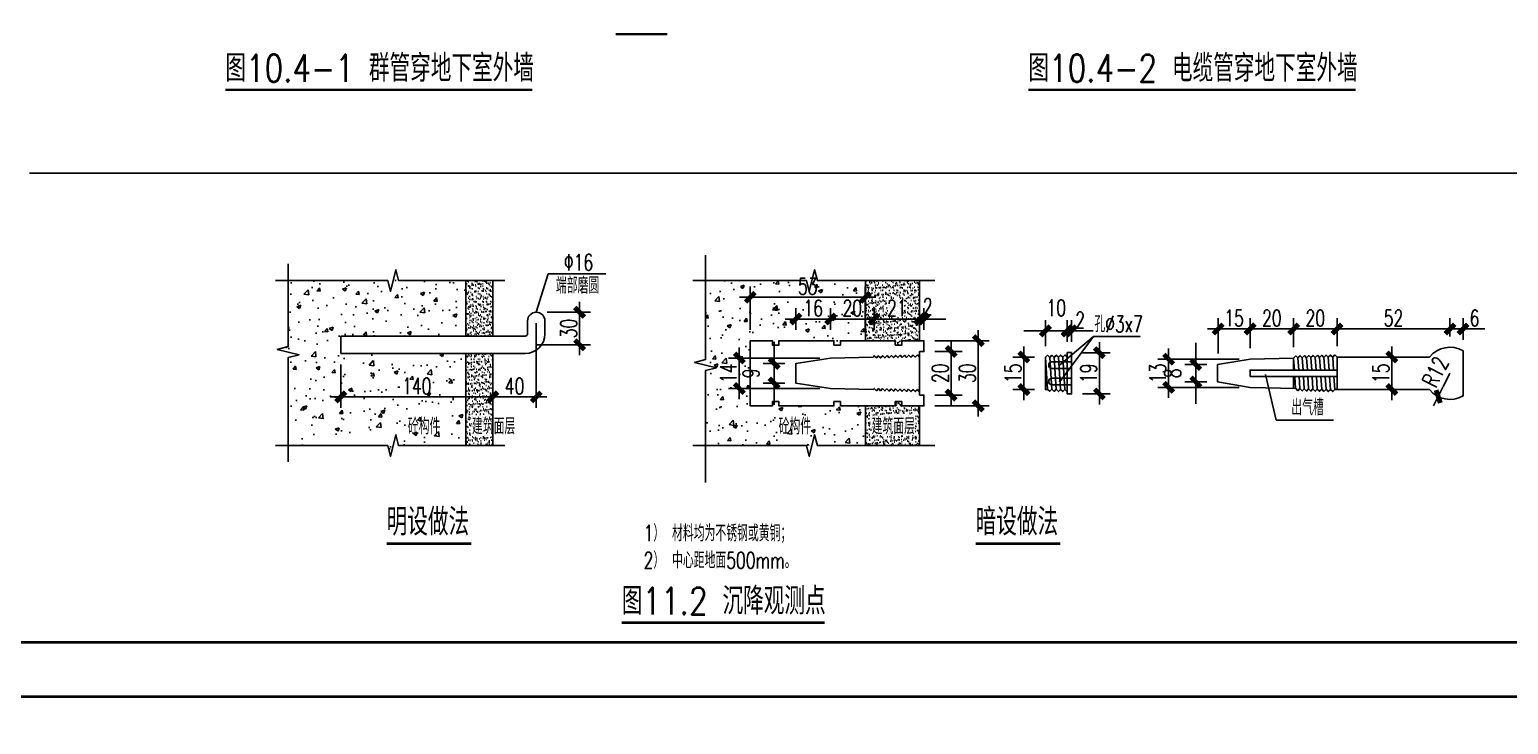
# Model space of a CAD drawing. Extents: x 497777 to 784122, y -229332 to 980813.
# Drawn here: x 539752 to 566981, y 620884 to 633681 of the extents above; entities that cross this region are included whole.
import ezdxf
from ezdxf.enums import TextEntityAlignment as Align

# ---------------------------------------------------------------- set-up
doc = ezdxf.new("R2010")
doc.units = 0
doc.header["$LTSCALE"] = 1000
doc.header["$MEASUREMENT"] = 0
for name, color, linetype in [('0-cxFrame', 155, 'Continuous'), ('S-DIM', 81, 'Continuous'), ('S-HATCH1-W', 252, 'Continuous'), ('S-SGJ', 21, 'Continuous'), ('S-SHAPE', 51, 'Continuous'), ('S-SHAPE1', 165, 'Continuous'), ('S-TEXT', 211, 'Continuous'), ('S-TK', 165, 'Continuous')]:
    doc.layers.add(name, color=color, linetype=linetype)
doc.styles.add('cx_tuqian1', font='')
doc.styles.add('SS1', font='tj-romans1.shx', dxfattribs={"width": 0.7, "bigfont": 'tj-hztxt1.shx'})
doc.styles.add('黑体', font='simhei.ttf', dxfattribs={"height": 12})
doc.styles.get('cx_tuqian1').set_extended_font_data('SimSun')
doc.dimstyles.new('S-2.5-100A', dxfattribs={"dimscale": 100, "dimtxt": 3, "dimasz": 2, "dimexe": 2, "dimexo": 2, "dimgap": 0.5, "dimtad": 1, "dimdec": 0, "dimlfac": 0.025, "dimzin": 0, "dimdsep": 46, "dimtxsty": 'SS1', "dimblk1": 'TT', "dimblk2": 'TT', "dimsah": 1, "dimcen": 1, "dimclrd": 256, "dimclre": 256, "dimclrt": 256, "dimadec": 0, "dimazin": 0, "dimtfac": 1, "dimtdec": 0, "dimtmove": 2, "dimatfit": 0, "dimldrblk": 'TT', "dimfxl": 2, "dimtolj": 1, "dimtzin": 0, "dimarcsym": 0})
doc.dimstyles.new('S-25-100A', dxfattribs={"dimscale": 100, "dimtxt": 3, "dimasz": 2, "dimexe": 2, "dimexo": 2, "dimgap": 0.8, "dimtad": 1, "dimdec": 0, "dimlfac": 0.25, "dimzin": 0, "dimdsep": 46, "dimtxsty": 'SS1', "dimblk1": 'TT', "dimblk2": 'TT', "dimsah": 1, "dimcen": 1, "dimclrd": 256, "dimclre": 256, "dimclrt": 256, "dimadec": 0, "dimazin": 0, "dimtfac": 1, "dimtdec": 0, "dimtix": 1, "dimtmove": 2, "dimatfit": 0, "dimldrblk": 'TT', "dimfxl": 2, "dimtolj": 1, "dimtzin": 0, "dimarcsym": 0})
doc.dimstyles.new('S-5-100A', dxfattribs={"dimscale": 100, "dimtxt": 3, "dimasz": 2, "dimexe": 2, "dimexo": 2, "dimgap": 0.5, "dimtad": 1, "dimdec": 0, "dimlfac": 0.05, "dimzin": 0, "dimdsep": 46, "dimtxsty": 'SS1', "dimblk1": 'TT', "dimblk2": 'TT', "dimsah": 1, "dimcen": 1, "dimclrd": 256, "dimclre": 256, "dimclrt": 256, "dimadec": 0, "dimazin": 0, "dimtfac": 1, "dimtdec": 0, "dimtmove": 2, "dimatfit": 0, "dimldrblk": 'TT', "dimfxl": 2, "dimtolj": 1, "dimtzin": 0, "dimarcsym": 0})
pattern_1 = [(37.5, (-269607.385, 431502.93), (-3.149668, 96.3411885), [0, -76, 0, -85, 0, -81.25]), (7.5, (-269607.39, 431502.93), (88.488835, 141.107303), [0, -41, 0, -68.5, 0, -26.25]), (327.5, (-269668.885, 431502.93), (155.707093, 0.282953), [0, -25, 0, -90, 0, -117.5]), (317.5, (-269668.89, 431502.93), (150.30633, 43.883778), [0, -12.5, 0, -59, 0, -67.5])]

# ---------------------------------------------------------------- blocks, each defined once
blk = doc.blocks.new('TT')
blk.add_line((-0.97, 0), (0.97, 0))
at = {"const_width": 0.45}
blk.add_lwpolyline([(-0.44, -0.44), (0.44, 0.44)], dxfattribs=at)
blk = doc.blocks.new('*D125')
at = {"layer": 'Defpoints', "color": 0, "transparency": 16777216}
for p in [(545481, 627716), (548281, 627716), (548281, 626916)]:
    blk.add_point(p, dxfattribs=at)
at = {"layer": 'S-DIM', "lineweight": -2, "transparency": 16777216}
for p, q in [((545481, 627516), (545481, 626716)), ((548281, 627516), (548281, 626716)), ((545681, 626916), (548081, 626916))]:
    blk.add_line(p, q, dxfattribs=at)
at = {"layer": 'S-DIM', "lineweight": -2, "transparency": 16777216, "xscale": 200, "yscale": 200, "zscale": 200, "rotation": 180}
blk.add_blockref('TT', (545481, 626916), dxfattribs=at)
at = {"layer": 'S-DIM', "lineweight": -2, "transparency": 16777216, "xscale": 200, "yscale": 200, "zscale": 200}
blk.add_blockref('TT', (548281, 626916), dxfattribs=at)
at = {"layer": 'S-DIM', "transparency": 16777216, "insert": (546881, 627116), "char_height": 300, "attachment_point": 5, "style": 'SS1'}
blk.add_mtext('\\A1;140', dxfattribs=at)
blk = doc.blocks.new('*D126')
at = {"layer": 'Defpoints', "color": 0, "transparency": 16777216}
for p in [(549080, 628476), (549880, 628476), (548880, 627876)]:
    blk.add_point(p, dxfattribs=at)
at = {"layer": 'S-DIM', "lineweight": -2, "transparency": 16777216}
for p, q in [((549280, 628476), (550080, 628476)), ((549880, 628076), (549880, 628276)), ((549080, 627876), (550080, 627876))]:
    blk.add_line(p, q, dxfattribs=at)
at = {"layer": 'S-DIM', "lineweight": -2, "transparency": 16777216, "xscale": 200, "yscale": 200, "zscale": 200}
for p, rotation in [((549880, 628476), 90), ((549880, 627876), 270)]:
    blk.add_blockref('TT', p, dxfattribs=dict(at, rotation=rotation))
at = {"layer": 'S-DIM', "transparency": 16777216, "insert": (549680, 628176), "char_height": 300, "attachment_point": 5, "rotation": 90, "style": 'SS1'}
blk.add_mtext('\\A1;30', dxfattribs=at)
blk = doc.blocks.new('*D127')
at = {"layer": 'Defpoints', "color": 0, "transparency": 16777216}
for p in [(555140, 628751), (553020, 627951), (555140, 627951)]:
    blk.add_point(p, dxfattribs=at)
at = {"layer": 'S-DIM', "lineweight": -2, "transparency": 16777216}
for p, q in [((553020, 628151), (553020, 628951)), ((553220, 628751), (554940, 628751)), ((555140, 628151), (555140, 628951))]:
    blk.add_line(p, q, dxfattribs=at)
at = {"layer": 'S-DIM', "lineweight": -2, "transparency": 16777216, "xscale": 200, "yscale": 200, "zscale": 200, "rotation": 180}
blk.add_blockref('TT', (553020, 628751), dxfattribs=at)
at = {"layer": 'S-DIM', "lineweight": -2, "transparency": 16777216, "xscale": 200, "yscale": 200, "zscale": 200}
blk.add_blockref('TT', (555140, 628751), dxfattribs=at)
at = {"layer": 'S-DIM', "transparency": 16777216, "insert": (554080, 628951), "char_height": 300, "attachment_point": 5, "style": 'SS1'}
blk.add_mtext('\\A1;53', dxfattribs=at)
blk = doc.blocks.new('*D128')
at = {"layer": 'Defpoints', "color": 0, "transparency": 16777216}
for p in [(554500, 627631), (552820, 627071), (554500, 627071)]:
    blk.add_point(p, dxfattribs=at)
at = {"layer": 'S-DIM', "lineweight": -2, "transparency": 16777216}
for p, q in [((554300, 627631), (552620, 627631)), ((552820, 627431), (552820, 627271)), ((554300, 627071), (552620, 627071))]:
    blk.add_line(p, q, dxfattribs=at)
at = {"layer": 'S-DIM', "lineweight": -2, "transparency": 16777216, "xscale": 200, "yscale": 200, "zscale": 200}
for p, rotation in [((552820, 627631), 90), ((552820, 627071), 270)]:
    blk.add_blockref('TT', p, dxfattribs=dict(at, rotation=rotation))
at = {"layer": 'S-DIM', "transparency": 16777216, "insert": (552620, 627351), "char_height": 300, "attachment_point": 5, "rotation": 90, "style": 'SS1'}
blk.add_mtext('\\A1;14', dxfattribs=at)
blk = doc.blocks.new('*D129')
at = {"layer": 'Defpoints', "color": 0, "transparency": 16777216}
for p in [(555300, 628351), (554500, 627951), (555300, 627951)]:
    blk.add_point(p, dxfattribs=at)
at = {"layer": 'S-DIM', "lineweight": -2, "transparency": 16777216}
for p, q in [((554500, 628151), (554500, 628551)), ((555300, 628151), (555300, 628551)), ((554700, 628351), (555100, 628351))]:
    blk.add_line(p, q, dxfattribs=at)
at = {"layer": 'S-DIM', "lineweight": -2, "transparency": 16777216, "xscale": 200, "yscale": 200, "zscale": 200, "rotation": 180}
blk.add_blockref('TT', (554500, 628351), dxfattribs=at)
at = {"layer": 'S-DIM', "lineweight": -2, "transparency": 16777216, "xscale": 200, "yscale": 200, "zscale": 200}
blk.add_blockref('TT', (555300, 628351), dxfattribs=at)
at = {"layer": 'S-DIM', "transparency": 16777216, "insert": (554900, 628551), "char_height": 300, "attachment_point": 5, "style": 'SS1'}
blk.add_mtext('\\A1;20', dxfattribs=at)
blk = doc.blocks.new('*D130')
at = {"layer": 'Defpoints', "color": 0, "transparency": 16777216}
for p in [(562225, 627611), (560725, 627091), (562225, 627091)]:
    blk.add_point(p, dxfattribs=at)
at = {"layer": 'S-DIM', "lineweight": -2, "transparency": 16777216}
for p, q in [((562025, 627611), (560525, 627611)), ((560725, 627411), (560725, 627291)), ((562025, 627091), (560525, 627091))]:
    blk.add_line(p, q, dxfattribs=at)
at = {"layer": 'S-DIM', "lineweight": -2, "transparency": 16777216, "xscale": 200, "yscale": 200, "zscale": 200}
for p, rotation in [((560725, 627611), 90), ((560725, 627091), 270)]:
    blk.add_blockref('TT', p, dxfattribs=dict(at, rotation=rotation))
at = {"layer": 'S-DIM', "transparency": 16777216, "insert": (560525, 627351), "char_height": 300, "attachment_point": 5, "rotation": 90, "style": 'SS1'}
blk.add_mtext('\\A1;13', dxfattribs=at)
blk = doc.blocks.new('*D131')
at = {"layer": 'Defpoints', "color": 0, "transparency": 16777216}
for p in [(563025, 628167), (562225, 627611), (563025, 627631)]:
    blk.add_point(p, dxfattribs=at)
at = {"layer": 'S-DIM', "lineweight": -2, "transparency": 16777216}
for p, q in [((562225, 627811), (562225, 628367)), ((563025, 627831), (563025, 628367)), ((562425, 628167), (562825, 628167))]:
    blk.add_line(p, q, dxfattribs=at)
at = {"layer": 'S-DIM', "lineweight": -2, "transparency": 16777216, "xscale": 200, "yscale": 200, "zscale": 200, "rotation": 180}
blk.add_blockref('TT', (562225, 628167), dxfattribs=at)
at = {"layer": 'S-DIM', "lineweight": -2, "transparency": 16777216, "xscale": 200, "yscale": 200, "zscale": 200}
blk.add_blockref('TT', (563025, 628167), dxfattribs=at)
at = {"layer": 'S-DIM', "transparency": 16777216, "insert": (562625, 628367), "char_height": 300, "attachment_point": 5, "style": 'SS1'}
blk.add_mtext('\\A1;20', dxfattribs=at)
blk = doc.blocks.new('*D132')
at = {"layer": 'Defpoints', "color": 0, "transparency": 16777216}
for p in [(562225, 628167), (561636, 627513), (562225, 627611)]:
    blk.add_point(p, dxfattribs=at)
at = {"layer": 'S-DIM', "lineweight": -2, "transparency": 16777216}
for p, q in [((561636, 627713), (561636, 628367)), ((562225, 627811), (562225, 628367)), ((561836, 628167), (562025, 628167))]:
    blk.add_line(p, q, dxfattribs=at)
at = {"layer": 'S-DIM', "lineweight": -2, "transparency": 16777216, "xscale": 200, "yscale": 200, "zscale": 200, "rotation": 180}
blk.add_blockref('TT', (561636, 628167), dxfattribs=at)
at = {"layer": 'S-DIM', "lineweight": -2, "transparency": 16777216, "xscale": 200, "yscale": 200, "zscale": 200}
blk.add_blockref('TT', (562225, 628167), dxfattribs=at)
at = {"layer": 'S-DIM', "transparency": 16777216, "insert": (561930, 628367), "char_height": 300, "attachment_point": 5, "style": 'SS1'}
blk.add_mtext('\\A1;15', dxfattribs=at)
blk = doc.blocks.new('*D133')
at = {"layer": 'Defpoints', "color": 0, "transparency": 16777216}
for p in [(553860, 627531), (553460, 627171), (553860, 627171)]:
    blk.add_point(p, dxfattribs=at)
at = {"layer": 'S-DIM', "lineweight": -2, "transparency": 16777216}
for p, q in [((553460, 627731), (553460, 627931)), ((553660, 627531), (553260, 627531)), ((553460, 627531), (553460, 627171)), ((553660, 627171), (553260, 627171)), ((553460, 626971), (553460, 626771))]:
    blk.add_line(p, q, dxfattribs=at)
at = {"layer": 'S-DIM', "lineweight": -2, "transparency": 16777216, "xscale": 200, "yscale": 200, "zscale": 200}
for p, rotation in [((553460, 627531), 270), ((553460, 627171), 90)]:
    blk.add_blockref('TT', p, dxfattribs=dict(at, rotation=rotation))
at = {"layer": 'S-DIM', "transparency": 16777216, "insert": (553035, 627351), "char_height": 300, "attachment_point": 5, "rotation": 90, "style": 'SS1'}
blk.add_mtext('\\A1;9', dxfattribs=at)
blk = doc.blocks.new('*D134')
at = {"layer": 'Defpoints', "color": 0, "transparency": 16777216}
for p in [(561625, 627511), (561225, 627191), (561625, 627191)]:
    blk.add_point(p, dxfattribs=at)
at = {"layer": 'S-DIM', "lineweight": -2, "transparency": 16777216}
for p, q in [((561225, 627711), (561225, 627911)), ((561425, 627511), (561025, 627511)), ((561225, 627511), (561225, 627191)), ((561425, 627191), (561025, 627191)), ((561225, 626991), (561225, 626791))]:
    blk.add_line(p, q, dxfattribs=at)
at = {"layer": 'S-DIM', "lineweight": -2, "transparency": 16777216, "xscale": 200, "yscale": 200, "zscale": 200}
for p, rotation in [((561225, 627511), 270), ((561225, 627191), 90)]:
    blk.add_blockref('TT', p, dxfattribs=dict(at, rotation=rotation))
at = {"layer": 'S-DIM', "transparency": 16777216, "insert": (560800, 627351), "char_height": 300, "attachment_point": 5, "rotation": 90, "style": 'SS1'}
blk.add_mtext('\\A1;8', dxfattribs=at)
blk = doc.blocks.new('*D135')
at = {"layer": 'Defpoints', "color": 0, "transparency": 16777216}
for p in [(556220, 628351), (556140, 627951), (556220, 627951)]:
    blk.add_point(p, dxfattribs=at)
at = {"layer": 'S-DIM', "lineweight": -2, "transparency": 16777216}
for p, q in [((556140, 628151), (556140, 628551)), ((556220, 628151), (556220, 628551)), ((555940, 628351), (555740, 628351)), ((556140, 628351), (556220, 628351)), ((556420, 628351), (556620, 628351))]:
    blk.add_line(p, q, dxfattribs=at)
at = {"layer": 'S-DIM', "lineweight": -2, "transparency": 16777216, "xscale": 200, "yscale": 200, "zscale": 200}
blk.add_blockref('TT', (556140, 628351), dxfattribs=at)
at = {"layer": 'S-DIM', "lineweight": -2, "transparency": 16777216, "xscale": 200, "yscale": 200, "zscale": 200, "rotation": 180}
blk.add_blockref('TT', (556220, 628351), dxfattribs=at)
at = {"layer": 'S-DIM', "transparency": 16777216, "insert": (556289, 628579), "char_height": 300, "attachment_point": 5, "style": 'SS1'}
blk.add_mtext('\\A1;2', dxfattribs=at)
blk = doc.blocks.new('*D136')
at = {"layer": 'Defpoints', "color": 0, "transparency": 16777216}
for p in [(556140, 628351), (555300, 627951), (556140, 627951)]:
    blk.add_point(p, dxfattribs=at)
at = {"layer": 'S-DIM', "lineweight": -2, "transparency": 16777216}
for p, q in [((555300, 628151), (555300, 628551)), ((556140, 628151), (556140, 628551)), ((555500, 628351), (555940, 628351))]:
    blk.add_line(p, q, dxfattribs=at)
at = {"layer": 'S-DIM', "lineweight": -2, "transparency": 16777216, "xscale": 200, "yscale": 200, "zscale": 200, "rotation": 180}
blk.add_blockref('TT', (555300, 628351), dxfattribs=at)
at = {"layer": 'S-DIM', "lineweight": -2, "transparency": 16777216, "xscale": 200, "yscale": 200, "zscale": 200}
blk.add_blockref('TT', (556140, 628351), dxfattribs=at)
at = {"layer": 'S-DIM', "transparency": 16777216, "insert": (555720, 628551), "char_height": 300, "attachment_point": 5, "style": 'SS1'}
blk.add_mtext('\\A1;21', dxfattribs=at)
blk = doc.blocks.new('*D137')
at = {"layer": 'Defpoints', "color": 0, "transparency": 16777216}
for p in [(556220, 627951), (556220, 626751), (557220, 626751)]:
    blk.add_point(p, dxfattribs=at)
at = {"layer": 'S-DIM', "lineweight": -2, "transparency": 16777216}
for p, q in [((556420, 627951), (557420, 627951)), ((557220, 627751), (557220, 626951)), ((556420, 626751), (557420, 626751))]:
    blk.add_line(p, q, dxfattribs=at)
at = {"layer": 'S-DIM', "lineweight": -2, "transparency": 16777216, "xscale": 200, "yscale": 200, "zscale": 200}
for p, rotation in [((557220, 627951), 90), ((557220, 626751), 270)]:
    blk.add_blockref('TT', p, dxfattribs=dict(at, rotation=rotation))
at = {"layer": 'S-DIM', "transparency": 16777216, "insert": (557020, 627351), "char_height": 300, "attachment_point": 5, "rotation": 90, "style": 'SS1'}
blk.add_mtext('\\A1;30', dxfattribs=at)
blk = doc.blocks.new('*D138')
at = {"layer": 'Defpoints', "color": 0, "transparency": 16777216}
for p in [(556220, 627751), (556220, 626951), (556720, 626951)]:
    blk.add_point(p, dxfattribs=at)
at = {"layer": 'S-DIM', "lineweight": -2, "transparency": 16777216}
for p, q in [((556420, 627751), (556920, 627751)), ((556720, 627551), (556720, 627151)), ((556420, 626951), (556920, 626951))]:
    blk.add_line(p, q, dxfattribs=at)
at = {"layer": 'S-DIM', "lineweight": -2, "transparency": 16777216, "xscale": 200, "yscale": 200, "zscale": 200}
for p, rotation in [((556720, 627751), 90), ((556720, 626951), 270)]:
    blk.add_blockref('TT', p, dxfattribs=dict(at, rotation=rotation))
at = {"layer": 'S-DIM', "transparency": 16777216, "insert": (556520, 627351), "char_height": 300, "attachment_point": 5, "rotation": 90, "style": 'SS1'}
blk.add_mtext('\\A1;20', dxfattribs=at)
blk = doc.blocks.new('*D139')
at = {"layer": 'Defpoints', "color": 0, "transparency": 16777216}
for p in [(558936, 627731), (558936, 626971), (559450, 626971)]:
    blk.add_point(p, dxfattribs=at)
at = {"layer": 'S-DIM', "lineweight": -2, "transparency": 16777216}
for p, q in [((559136, 627731), (559650, 627731)), ((559450, 627531), (559450, 627171)), ((559136, 626971), (559650, 626971))]:
    blk.add_line(p, q, dxfattribs=at)
at = {"layer": 'S-DIM', "lineweight": -2, "transparency": 16777216, "xscale": 200, "yscale": 200, "zscale": 200}
for p, rotation in [((559450, 627731), 90), ((559450, 626971), 270)]:
    blk.add_blockref('TT', p, dxfattribs=dict(at, rotation=rotation))
at = {"layer": 'S-DIM', "transparency": 16777216, "insert": (559250, 627351), "char_height": 300, "attachment_point": 5, "rotation": 90, "style": 'SS1'}
blk.add_mtext('\\A1;19', dxfattribs=at)
blk = doc.blocks.new('*D140')
at = {"layer": 'Defpoints', "color": 0, "transparency": 16777216}
for p in [(558456, 627651), (558059, 627051), (558456, 627051)]:
    blk.add_point(p, dxfattribs=at)
at = {"layer": 'S-DIM', "lineweight": -2, "transparency": 16777216}
for p, q in [((558256, 627651), (557859, 627651)), ((558059, 627451), (558059, 627251)), ((558256, 627051), (557859, 627051))]:
    blk.add_line(p, q, dxfattribs=at)
at = {"layer": 'S-DIM', "lineweight": -2, "transparency": 16777216, "xscale": 200, "yscale": 200, "zscale": 200}
for p, rotation in [((558059, 627651), 90), ((558059, 627051), 270)]:
    blk.add_blockref('TT', p, dxfattribs=dict(at, rotation=rotation))
at = {"layer": 'S-DIM', "transparency": 16777216, "insert": (557859, 627351), "char_height": 300, "attachment_point": 5, "rotation": 90, "style": 'SS1'}
blk.add_mtext('\\A1;15', dxfattribs=at)
blk = doc.blocks.new('*D141')
at = {"layer": 'Defpoints', "color": 0, "transparency": 16777216}
for p in [(558936, 628131), (558856, 627731), (558936, 627731)]:
    blk.add_point(p, dxfattribs=at)
at = {"layer": 'S-DIM', "lineweight": -2, "transparency": 16777216}
for p, q in [((558856, 627931), (558856, 628331)), ((558936, 627931), (558936, 628331)), ((558656, 628131), (558456, 628131)), ((558856, 628131), (558936, 628131)), ((559136, 628131), (559336, 628131))]:
    blk.add_line(p, q, dxfattribs=at)
at = {"layer": 'S-DIM', "lineweight": -2, "transparency": 16777216, "xscale": 200, "yscale": 200, "zscale": 200}
blk.add_blockref('TT', (558856, 628131), dxfattribs=at)
at = {"layer": 'S-DIM', "lineweight": -2, "transparency": 16777216, "xscale": 200, "yscale": 200, "zscale": 200, "rotation": 180}
blk.add_blockref('TT', (558936, 628131), dxfattribs=at)
at = {"layer": 'S-DIM', "transparency": 16777216, "insert": (559096, 628331), "char_height": 300, "attachment_point": 5, "style": 'SS1'}
blk.add_mtext('\\A1;2', dxfattribs=at)
blk = doc.blocks.new('*D142')
at = {"layer": 'Defpoints', "color": 0, "transparency": 16777216}
for p in [(558856, 628131), (558456, 627651), (558856, 627731)]:
    blk.add_point(p, dxfattribs=at)
at = {"layer": 'S-DIM', "lineweight": -2, "transparency": 16777216}
for p, q in [((558456, 627851), (558456, 628331)), ((558856, 627931), (558856, 628331)), ((558256, 628131), (558056, 628131)), ((558456, 628131), (558856, 628131)), ((559056, 628131), (559256, 628131))]:
    blk.add_line(p, q, dxfattribs=at)
at = {"layer": 'S-DIM', "lineweight": -2, "transparency": 16777216, "xscale": 200, "yscale": 200, "zscale": 200}
blk.add_blockref('TT', (558456, 628131), dxfattribs=at)
at = {"layer": 'S-DIM', "lineweight": -2, "transparency": 16777216, "xscale": 200, "yscale": 200, "zscale": 200, "rotation": 180}
blk.add_blockref('TT', (558856, 628131), dxfattribs=at)
at = {"layer": 'S-DIM', "transparency": 16777216, "insert": (558656, 628556), "char_height": 300, "attachment_point": 5, "style": 'SS1'}
blk.add_mtext('\\A1;10', dxfattribs=at)
blk = doc.blocks.new('*D143')
at = {"layer": 'Defpoints', "color": 0, "transparency": 16777216}
for p in [(564327, 627651), (564834, 627651), (564327, 627051)]:
    blk.add_point(p, dxfattribs=at)
at = {"layer": 'S-DIM', "lineweight": -2, "transparency": 16777216}
for p, q in [((564527, 627651), (565034, 627651)), ((564834, 627251), (564834, 627451)), ((564527, 627051), (565034, 627051))]:
    blk.add_line(p, q, dxfattribs=at)
at = {"layer": 'S-DIM', "lineweight": -2, "transparency": 16777216, "xscale": 200, "yscale": 200, "zscale": 200}
for p, rotation in [((564834, 627651), 90), ((564834, 627051), 270)]:
    blk.add_blockref('TT', p, dxfattribs=dict(at, rotation=rotation))
at = {"layer": 'S-DIM', "transparency": 16777216, "insert": (564634, 627351), "char_height": 300, "attachment_point": 5, "rotation": 90, "style": 'SS1'}
blk.add_mtext('\\A1;15', dxfattribs=at)
blk = doc.blocks.new('*D144')
at = {"layer": 'Defpoints', "color": 0, "transparency": 16777216}
for p in [(565905, 628167), (563825, 627651), (565905, 627831)]:
    blk.add_point(p, dxfattribs=at)
at = {"layer": 'S-DIM', "lineweight": -2, "transparency": 16777216}
for p, q in [((563825, 627851), (563825, 628367)), ((565905, 628031), (565905, 628367)), ((564025, 628167), (565705, 628167))]:
    blk.add_line(p, q, dxfattribs=at)
at = {"layer": 'S-DIM', "lineweight": -2, "transparency": 16777216, "xscale": 200, "yscale": 200, "zscale": 200, "rotation": 180}
blk.add_blockref('TT', (563825, 628167), dxfattribs=at)
at = {"layer": 'S-DIM', "lineweight": -2, "transparency": 16777216, "xscale": 200, "yscale": 200, "zscale": 200}
blk.add_blockref('TT', (565905, 628167), dxfattribs=at)
at = {"layer": 'S-DIM', "transparency": 16777216, "insert": (564865, 628367), "char_height": 300, "attachment_point": 5, "style": 'SS1'}
blk.add_mtext('\\A1;52', dxfattribs=at)
blk = doc.blocks.new('*D145')
at = {"layer": 'Defpoints', "color": 0, "transparency": 16777216}
for p in [(563825, 628167), (563825, 627651), (563025, 627631)]:
    blk.add_point(p, dxfattribs=at)
at = {"layer": 'S-DIM', "lineweight": -2, "transparency": 16777216}
for p, q in [((563025, 627831), (563025, 628367)), ((563825, 627851), (563825, 628367)), ((563225, 628167), (563625, 628167))]:
    blk.add_line(p, q, dxfattribs=at)
at = {"layer": 'S-DIM', "lineweight": -2, "transparency": 16777216, "xscale": 200, "yscale": 200, "zscale": 200, "rotation": 180}
blk.add_blockref('TT', (563025, 628167), dxfattribs=at)
at = {"layer": 'S-DIM', "lineweight": -2, "transparency": 16777216, "xscale": 200, "yscale": 200, "zscale": 200}
blk.add_blockref('TT', (563825, 628167), dxfattribs=at)
at = {"layer": 'S-DIM', "transparency": 16777216, "insert": (563425, 628367), "char_height": 300, "attachment_point": 5, "style": 'SS1'}
blk.add_mtext('\\A1;20', dxfattribs=at)
blk = doc.blocks.new('*D146')
at = {"layer": 'Defpoints', "color": 0, "transparency": 16777216}
for p in [(566145, 628167), (565905, 627831), (566145, 627767)]:
    blk.add_point(p, dxfattribs=at)
at = {"layer": 'S-DIM', "lineweight": -2, "transparency": 16777216}
for p, q in [((565905, 628031), (565905, 628367)), ((566145, 627967), (566145, 628367)), ((565705, 628167), (565505, 628167)), ((565905, 628167), (566145, 628167)), ((566345, 628167), (566545, 628167))]:
    blk.add_line(p, q, dxfattribs=at)
at = {"layer": 'S-DIM', "lineweight": -2, "transparency": 16777216, "xscale": 200, "yscale": 200, "zscale": 200}
blk.add_blockref('TT', (565905, 628167), dxfattribs=at)
at = {"layer": 'S-DIM', "lineweight": -2, "transparency": 16777216, "xscale": 200, "yscale": 200, "zscale": 200, "rotation": 180}
blk.add_blockref('TT', (566145, 628167), dxfattribs=at)
at = {"layer": 'S-DIM', "transparency": 16777216, "insert": (566356, 628367), "char_height": 300, "attachment_point": 5, "style": 'SS1'}
blk.add_mtext('\\A1;6', dxfattribs=at)
blk = doc.blocks.new('*D159')
at = {"layer": 'Defpoints', "color": 0, "transparency": 16777216}
for p in [(565905, 627351), (565688, 626923)]:
    blk.add_point(p, dxfattribs=at)
at = {"layer": 'S-DIM', "lineweight": -2, "transparency": 16777216}
blk.add_line((565905, 627351), (565779, 627101), dxfattribs=at)
at = {"layer": 'S-DIM', "lineweight": -2, "transparency": 16777216, "xscale": 200, "yscale": 200, "zscale": 200, "rotation": 243.1628725157055}
blk.add_blockref('TT', (565688, 626923), dxfattribs=at)
at = {"layer": 'S-DIM', "transparency": 16777216, "insert": (565636, 627378), "char_height": 300, "attachment_point": 5, "rotation": 63.1629, "style": 'SS1'}
blk.add_mtext('\\A1;R12', dxfattribs=at)
blk = doc.blocks.new('*D160')
at = {"layer": 'Defpoints', "color": 0, "transparency": 16777216}
for p in [(554500, 628351), (553860, 627951), (554500, 627951)]:
    blk.add_point(p, dxfattribs=at)
at = {"layer": 'S-DIM', "lineweight": -2, "transparency": 16777216}
for p, q in [((553860, 628151), (553860, 628551)), ((554500, 628151), (554500, 628551)), ((554060, 628351), (554300, 628351))]:
    blk.add_line(p, q, dxfattribs=at)
at = {"layer": 'S-DIM', "lineweight": -2, "transparency": 16777216, "xscale": 200, "yscale": 200, "zscale": 200, "rotation": 180}
blk.add_blockref('TT', (553860, 628351), dxfattribs=at)
at = {"layer": 'S-DIM', "lineweight": -2, "transparency": 16777216, "xscale": 200, "yscale": 200, "zscale": 200}
blk.add_blockref('TT', (554500, 628351), dxfattribs=at)
at = {"layer": 'S-DIM', "transparency": 16777216, "insert": (554180, 628551), "char_height": 300, "attachment_point": 5, "style": 'SS1'}
blk.add_mtext('\\A1;16', dxfattribs=at)
blk = doc.blocks.new('*D161')
at = {"layer": 'Defpoints', "color": 0, "transparency": 16777216}
for p in [(549081, 628476), (548281, 627716), (548281, 626916)]:
    blk.add_point(p, dxfattribs=at)
at = {"layer": 'S-DIM', "lineweight": -2, "transparency": 16777216}
for p, q in [((549081, 628276), (549081, 626716)), ((548281, 627516), (548281, 626716)), ((548881, 626916), (548481, 626916))]:
    blk.add_line(p, q, dxfattribs=at)
at = {"layer": 'S-DIM', "lineweight": -2, "transparency": 16777216, "xscale": 200, "yscale": 200, "zscale": 200, "rotation": 180}
blk.add_blockref('TT', (548281, 626916), dxfattribs=at)
at = {"layer": 'S-DIM', "lineweight": -2, "transparency": 16777216, "xscale": 200, "yscale": 200, "zscale": 200}
blk.add_blockref('TT', (549081, 626916), dxfattribs=at)
at = {"layer": 'S-DIM', "transparency": 16777216, "insert": (548681, 627116), "char_height": 300, "attachment_point": 5, "style": 'SS1'}
blk.add_mtext('\\A1;40', dxfattribs=at)
blk = doc.blocks.new('*D190')
at = {"layer": 'Defpoints', "color": 0, "transparency": 16777216}
for p in [(510906, 638017), (511946, 636673), (509786, 636257), (512586, 636337), (516786, 636257)]:
    blk.add_point(p, dxfattribs=at)
at = {"layer": 'S-DIM', "lineweight": -2, "transparency": 16777216}
blk.add_arc((512666, 636257), 831, 148.8237, 166.1763, dxfattribs=at)
at = {"layer": 'S-DIM', "lineweight": -2, "transparency": 16777216, "xscale": 200, "yscale": 200, "zscale": 200}
for p, rotation in [((512078, 636845), 51.91184269532635), ((511835, 636257), 263.0881573046743)]:
    blk.add_blockref('TT', p, dxfattribs=dict(at, rotation=rotation))
blk = doc.blocks.new('TK22.A1 L(Dragon)')
at = {"layer": '0-cxFrame', "color": 7, "const_width": 0.5}
blk.add_lwpolyline([(0, 0), (-841, 0), (-841, 594), (0, 594)], close=True, dxfattribs=at)
at = {"layer": '0-cxFrame', "const_width": 0.5}
blk.add_lwpolyline([(-80, 10), (-821, 10), (-821, 584), (-80, 584)], close=True, dxfattribs=at)
at = {"style": '黑体', "flags": 4}
blk.add_attdef('图幅', text='', height=3.3, dxfattribs=at).set_placement((-40, 3), align=Align.RIGHT)
at = {"layer": 'Defpoints', "color": 6, "flags": 4}
for tag, height, style, p in [('tufu', 3.3, '黑体', (-12, 12)), ('dwfname', 4, 'cx_tuqian1', (-80, 3))]:
    blk.add_attdef(tag, text='', height=height, dxfattribs=dict(at, style=style)).set_placement(p, align=Align.RIGHT)

msp = doc.modelspace()

# ---------------------------------------------------------------- hatches: boundary and pattern name
at = {"layer": 'S-HATCH1-W'}
h = msp.add_hatch(dxfattribs=at)
h.set_pattern_fill('AR-CONC', color=256, scale=100, style=0)
h.set_pattern_definition([(50, (-269607.4, 431502.9), (717.2602, -62.75213), [75, -825]), (355, (-269607.4, 431502.9), (-138.75133, 752.19213), [60, -660]), (100.4514, (-269547.6, 431497.7), (578.5094, 689.43954), [63.7402, -701.1421]), (46.1842, (-269607.4, 431702.9), (1067.24105, -165.519), [112.5, -1237.5]), (96.6356, (-269518.4, 431689.1), (934.6627, 974.1179), [95.6103, -1051.713]), (351.1842, (-269607.4, 431702.9), (934.662, 974.1186), [90, -990]), (21, (-269507.4, 431652.9), (596.90705, -402.6189), [75, -825]), (326, (-269507.4, 431652.9), (243.3153, 725.15005), [60, -660]), (71.4514, (-269457.64, 431619.4), (840.2226, 322.5305), [63.7402, -701.1421]), (37.5, (-269607.39, 431502.93), (12.159855, 332.89385), [0, -652, 0, -670, 0, -662.5]), (7.5, (-269607.4, 431502.93), (263.06954, 394.41171), [0, -382, 0, -637, 0, -252.5]), (327.5, (-269830.39, 431502.93), (533.82244, -22.55487), [0, -250, 0, -780, 0, -1035]), (317.5, (-269930.4, 431502.93), (583.18617, 100.10498), [0, -325, 0, -518, 0, -735])])
h.paths.add_polyline_path([(547781.4, 628036.2), (547781.4, 629059.2), (546546.3, 629059.2), (546496.3, 629259.2), (546396.3, 628859.2), (546346.3, 629059.2), (544513.4, 629059.2), (544513.4, 627842.2), (544313.4, 627792.2), (544713.4, 627692.2), (544513.4, 627642.2), (544513.4, 626020.5), (546346.3, 626020.5), (546396.3, 625820.5), (546496.3, 626220.5), (546546.3, 626020.5), (547781.4, 626020.5), (547781.4, 627716.2), (545481.4, 627716.2), (545481.4, 628036.2)])
h.paths.add_polyline_path([(546600.4, 626891.2), (547162.3, 626891.2), (547162.3, 627283.5), (546600.4, 627283.5)], flags=24)
h.paths.add_polyline_path([(546649.9, 626159.8), (547404.1, 626159.8), (547404.1, 626592.1), (546649.9, 626592.1)], flags=24)
h = msp.add_hatch(dxfattribs=at)
h.set_pattern_fill('AR-SAND', color=256, scale=50, style=0)
h.set_pattern_definition(pattern_1)
h.paths.add_polyline_path([(548281.4, 629059.2), (547781.4, 629059.2), (547781.4, 628036.2), (548281.4, 628036.2)])
h.paths.add_polyline_path([(548281.4, 627716.2), (547781.4, 627716.2), (547781.4, 626020.5), (548281.4, 626020.5)])
h.paths.add_polyline_path([(547817.3, 626158.2), (548775.7, 626158.2), (548775.7, 626597.6), (547817.3, 626597.6)], flags=9)
h = msp.add_hatch(dxfattribs=at)
h.set_pattern_fill('AR-CONC', color=256, scale=100, style=0)
h.set_pattern_definition([(50, (1063109.7, 823447.27), (717.2602, -62.75213), [75, -825]), (355, (1063109.7, 823447.3), (-138.7513, 752.1921), [60, -660]), (100.4514, (1063169.44, 823442.04), (578.5094, 689.4395), [63.7402, -701.1421]), (46.1842, (1063109.7, 823647.3), (1067.241, -165.519), [112.5, -1237.5]), (96.6356, (1063198.6, 823633.5), (934.6627, 974.1179), [95.6103, -1051.713]), (351.1842, (1063109.7, 823647.3), (934.662, 974.1186), [90, -990]), (21, (1063209.7, 823597.27), (596.90705, -402.6189), [75, -825]), (326, (1063209.7, 823597.3), (243.3153, 725.15), [60, -660]), (71.4514, (1063259.4, 823563.7), (840.2226, 322.5305), [63.7402, -701.1421]), (37.5, (1063109.67, 823447.27), (12.15986, 332.89385), [0, -652, 0, -670, 0, -662.5]), (7.5, (1063109.67, 823447.27), (263.06954, 394.41171), [0, -382, 0, -637, 0, -252.5]), (327.5, (1062886.67, 823447.27), (533.82244, -22.55487), [0, -250, 0, -780, 0, -1035]), (317.5, (1062786.67, 823447.27), (583.18617, 100.105), [0, -325, 0, -518, 0, -735])])
h.paths.add_polyline_path([(554560.3, 627951.1), (555140.3, 627951.1), (555140.3, 629059.2), (554156.6, 629059.2), (554156.6, 628940.4), (554083.7, 629059.2), (552197.2, 629059.2), (552197.2, 627367.3), (552316, 627367.3), (552197.2, 627294.5), (552197.2, 626020.5), (554156.6, 626020.5), (554156.6, 626072), (554229.9, 626020.5), (555140.3, 626020.5), (555140.3, 626751.1), (554680.3, 626751.1), (553549.3, 626751.1), (553020.3, 626751.1), (553020.3, 627951.1), (553429.3, 627951.1)])
h = msp.add_hatch(dxfattribs=at)
h.set_pattern_fill('AR-SAND', color=256, scale=50, style=0)
h.set_pattern_definition(pattern_1)
h.paths.add_polyline_path([(555140.3, 627951.1), (555691.3, 627951.1), (555691.3, 627871.1), (555811.3, 627871.1), (555811.3, 627951.1), (556140.3, 627951.1), (556140.3, 629059.2), (555140.3, 629059.2)])
h.paths.add_polyline_path([(555140.3, 626751.1), (555140.3, 626020.5), (556140.3, 626020.5), (556140.3, 626751.1), (555811.3, 626751.1), (555811.3, 626831.1), (555691.3, 626831.1), (555691.3, 626751.1)])
h.paths.add_polyline_path([(555532.2, 628326.1), (555908.4, 628326.1), (555908.4, 628718.4), (555532.2, 628718.4)], flags=24)
h.paths.add_polyline_path([(555176.2, 626158.2), (556134.6, 626158.2), (556134.6, 626597.6), (555176.2, 626597.6)], flags=24)

# ---------------------------------------------------------------- linework, layer by layer
at = {"layer": 'S-SGJ'}
for p, q in [((549079.8, 628476.2), (549301.6, 629180.4)), ((549301.6, 629180.4), (550364.4, 629180.4))]:
    msp.add_line(p, q, dxfattribs=at)
for points in [[(558715.2, 627189.8), (559342.8, 628031.8), (560195.2, 628031.8), (559342.8, 628031.8), (558715.2, 627498.9)], [(562506.1, 627329.5), (562705.6, 626490.3), (563759.6, 626490.3)]]:
    msp.add_lwpolyline(points, dxfattribs=at)
at = {"layer": 'S-SHAPE'}
for p, q in [((547781.4, 629059.2), (547781.4, 628036.2)), ((548281.4, 629059.2), (548281.4, 628036.2)), ((548919.8, 628076.2), (548919.8, 628316.2)), ((549239.8, 628076.2), (549239.8, 628316.2)), ((545481.4, 628036.2), (545481.4, 627716.2)), ((545481.4, 628036.2), (548879.8, 628036.2)), ((545481.4, 627716.2), (548879.8, 627716.2)), ((547781.4, 627716.2), (547781.4, 626020.5)), ((548281.4, 627716.2), (548281.4, 626020.5))]:
    msp.add_line(p, q, dxfattribs=at)
at = {"layer": 'S-SHAPE', "color": 2}
for p, q in [((555140.3, 627951.1), (555140.3, 629059.2)), ((556140.3, 627951.1), (556140.3, 629059.2)), ((558456.5, 627651.1), (558493.9, 627051.1)), ((558536.5, 627643.1), (558573.9, 627058.2)), ((558616.5, 627645.1), (558653.9, 627056.2)), ((558696.5, 627647.1), (558733.9, 627054.2)), ((558776.5, 627649.1), (558813.9, 627052.2)), ((563345, 627639.1), (563359.8, 627411.1)), ((563425, 627641.1), (563439.8, 627411.1)), ((563505, 627643.1), (563519.8, 627411.1)), ((563585, 627645.1), (563599.9, 627411.1)), ((563665, 627647.1), (563679.9, 627411.1)), ((563745, 627649.1), (563759.9, 627411.1)), ((563825, 627651.1), (563825, 627051.1)), ((563025, 627631.1), (563039.6, 627411.1)), ((563025, 627631.1), (563025, 627411.1)), ((563105, 627633.1), (563119.7, 627411.1)), ((563185, 627635.1), (563199.7, 627411.1)), ((563265, 627637.1), (563279.7, 627411.1)), ((563025, 627291.1), (563025, 627071.1)), ((563047.6, 627291.1), (563062.3, 627070.2)), ((563127.6, 627291.1), (563142.3, 627068.2)), ((563207.6, 627291.1), (563222.4, 627066.2)), ((563287.6, 627291.1), (563302.4, 627064.2)), ((563367.5, 627291.1), (563382.4, 627062.2)), ((563447.5, 627291.1), (563462.4, 627060.2)), ((563527.5, 627291.1), (563542.4, 627058.2)), ((563607.5, 627291.1), (563622.4, 627056.2)), ((563687.5, 627291.1), (563702.5, 627054.2)), ((563767.5, 627291.1), (563782.5, 627052.2)), ((555140.3, 626751.1), (555140.3, 626020.5)), ((556140.3, 626751.1), (556140.3, 626020.5))]:
    msp.add_line(p, q, dxfattribs=at)
for points in [[(554680.3, 626751.1), (555691.3, 626751.1), (555691.3, 626831.1), (555811.3, 626831.1), (555811.3, 626751.1), (556220.3, 626751.1), (556220.3, 626951.1), (556140.3, 626951.1), (556140.3, 627751.1), (556220.3, 627751.1), (556220.3, 627951.1), (555811.3, 627951.1), (555811.3, 627871.1), (555691.3, 627871.1), (555691.3, 627951.1), (554680.3, 627951.1), (554680.3, 627871.1), (554560.3, 627871.1), (554560.3, 627951.1), (553549.3, 627951.1), (553549.3, 627871.1), (553429.3, 627871.1), (553429.3, 627951.1), (553020.3, 627951.1), (553020.3, 626751.1), (553429.3, 626751.1), (553429.3, 626831.1), (553549.3, 626831.1), (553549.3, 626751.1), (554560.3, 626751.1), (554560.3, 626831.1), (554680.3, 626831.1)], [(558936.5, 627731.1), (558936.5, 626971.1), (558856.5, 626971.1), (558856.5, 627731.1)], [(562225, 627291.1), (563825, 627291.1), (563825, 627411.1), (562225, 627411.1)]]:
    msp.add_lwpolyline(points, close=True, dxfattribs=at)
for points in [[(556140.3, 627651.1), (556140.3, 627651.1), (556100.3, 627690.1), (556060.3, 627649.1), (556020.3, 627688.1), (555980.3, 627647.1), (555940.3, 627686.1), (555900.3, 627645.1), (555860.3, 627682.1), (555820.3, 627643.1), (555780.3, 627682.1), (555740.3, 627641.1), (555700.3, 627680.1), (555660.3, 627639.1), (555620.3, 627678.1), (555580.3, 627637.1), (555540.3, 627676.1), (555500.3, 627635.1), (555460.3, 627674.1), (555420.3, 627633.1), (555379.4, 627672.1), (555343.5, 627633.1), (555302.4, 627670.2), (555282.4, 627649.7), (554500.3, 627631.1), (553860.3, 627531.1), (553860.3, 627171.1), (554500.3, 627071.1), (555284.3, 627052.6), (555303, 627073.9), (555344.4, 627031), (555380.4, 627070.1), (555420.3, 627029.1), (555457.7, 627068.2), (555500.3, 627027.1), (555537.7, 627066.2), (555580.3, 627025.1), (555617.7, 627064.2), (555660.3, 627023.1), (555697.7, 627062.2), (555740.3, 627021.1), (555777.7, 627060.2), (555820.3, 627019.1), (555857.7, 627058.2), (555900.3, 627017.1), (555937.8, 627056.2), (555980.3, 627015.1), (556017.8, 627054.2), (556060.3, 627013.1), (556097.8, 627052.2), (556140.3, 627011.1)], [(558856.5, 627651.1), (558856.5, 627651.1), (558816.5, 627690.1), (558776.5, 627649.1), (558736.5, 627688.1), (558696.5, 627647.1), (558656.5, 627686.1), (558616.5, 627645.1), (558576.5, 627682.1), (558536.5, 627643.1), (558496.5, 627682.1), (558456.5, 627651.1), (558456.5, 627051.1), (558493.9, 627051.1), (558536.5, 627019.1), (558573.9, 627058.2), (558616.5, 627017.1), (558653.9, 627056.2), (558696.5, 627015.1), (558733.9, 627054.2), (558776.5, 627013.1), (558813.9, 627052.2), (558856.5, 627011.1)]]:
    msp.add_lwpolyline(points, dxfattribs=at)
for points in [[(563065, 627070.2), (563105, 627029.1), (563142.3, 627068.2), (563185, 627027.1), (563222.4, 627066.2), (563265, 627025.1), (563302.4, 627064.2), (563345, 627023.1), (563382.4, 627062.2), (563425, 627021.1), (563462.4, 627060.2), (563505, 627019.1), (563542.4, 627058.2), (563585, 627017.1), (563622.4, 627056.2), (563665, 627015.1), (563702.5, 627054.2), (563745, 627013.1), (563782.5, 627052.2), (563825, 627051.1), (565530.3, 627051.1, 0.3704957), (566145, 626935.4), (566145, 627766.8, 0.3704957), (565530.3, 627651.1), (563825, 627651.1), (563785, 627690.1), (563745, 627649.1), (563705, 627688.1), (563665, 627647.1), (563625, 627686.1), (563585, 627645.1), (563545, 627682.1), (563505, 627643.1), (563465, 627682.1), (563425, 627641.1), (563385, 627680.1), (563345, 627639.1), (563305, 627678.1), (563265, 627637.1), (563225, 627676.1), (563185, 627635.1), (563145, 627674.1), (563105, 627633.1), (563065, 627672.1), (563025, 627631.1), (562225, 627611.1), (561625, 627511.1), (561625, 627191.1), (562225, 627091.1), (563065, 627070.2)], [(558936.5, 627561.1), (558576.5, 627561.1, 1), (558576.5, 627441.1), (558936.5, 627441.1)], [(558936.5, 627141.1), (558576.5, 627141.1, -1), (558576.5, 627261.1), (558936.5, 627261.1)]]:
    msp.add_lwpolyline(points, format="xyb", dxfattribs=at)
at = {"layer": 'S-SHAPE'}
for centre, radius, start, end in [((549079.8, 628316.2), 160, 0, 180), ((548879.8, 628076.2), 360, 270, 0), ((548879.8, 628076.2), 40, 270, 0)]:
    msp.add_arc(centre, radius, start, end, dxfattribs=at)
at = {"layer": 'S-SHAPE1'}
for points in [[(544513.4, 629367.1), (544513.4, 627842.2), (544313.4, 627792.2), (544713.4, 627692.2), (544513.4, 627642.2), (544513.4, 625720.4)], [(552197.2, 629528.8), (552197.2, 627603), (551997.2, 627553), (552397.2, 627453), (552197.2, 627403), (552197.2, 625341.1)], [(548503.5, 629059.2), (546546.3, 629059.2), (546496.3, 629259.2), (546396.3, 628859.2), (546346.3, 629059.2), (544280.4, 629059.2)], [(556420.6, 629059.2), (554256.6, 629059.2), (554206.6, 629259.2), (554106.6, 628859.2), (554056.6, 629059.2), (551962.6, 629059.2)], [(548503.5, 626020.5), (546546.3, 626020.5), (546496.3, 626220.5), (546396.3, 625820.5), (546346.3, 626020.5), (544280.4, 626020.5)], [(556420.6, 626020.5), (554256.6, 626020.5), (554206.6, 626220.5), (554106.6, 625820.5), (554056.6, 626020.5), (551962.6, 626020.5)]]:
    msp.add_lwpolyline(points, dxfattribs=at)
at = {"layer": 'S-TEXT', "const_width": 45}
for points in [[(550541.1, 633595.2), (551496.6, 633595.2)], [(543355.4, 632569.7), (549009.8, 632569.7)], [(558142.3, 632569.7), (564170.5, 632569.7)], [(546325.3, 624214.2), (547883.9, 624214.2)], [(557170.6, 624214.2), (558729.2, 624214.2)], [(550655.6, 622758), (554393.3, 622758)]]:
    msp.add_lwpolyline(points, dxfattribs=at)
at = {"layer": 'S-TK'}
msp.add_line((539751.7, 631034.1), (572801.7, 631034.1), dxfattribs=at)

# ---------------------------------------------------------------- block references
at = {"layer": '0-cxFrame', "xscale": 100, "yscale": 100, "zscale": 100}
msp.add_blockref('TK22.A1 L(Dragon)', (581901.7, 621395.1), dxfattribs=at)

# ---------------------------------------------------------------- texts
at = {"layer": 'S-SGJ', "style": 'SS1', "width": 0.7}
for s, p in [('\x9716', (549590.5, 629245.1)), ('端部磨圆', (549442.3, 628820.2)), ('孔%%c3x7', (559357.8, 628109.6)), ('出气槽', (562983.7, 626573.7)), ('砼构件', (546716.9, 626224.8)), ('砼构件', (553543.8, 626224.8)), ('1） 材料均为不锈钢或黄铜；', (551058, 624256.5)), ('2） 中心距地面500mm。', (551058, 623756.5))]:
    msp.add_text(s, height=300, dxfattribs=at).set_placement(p)
for p in [(548296.5, 626226.7), (555655.4, 626226.7)]:
    msp.add_text('建筑面层', height=300, dxfattribs=at).set_placement(p, align=Align.CENTER)
at = {"layer": 'S-TEXT', "style": 'SS1', "width": 0.8}
for s, p in [('图10.4-1 群管穿地下室外墙', (543355.4, 632719.7)), ('图10.4-2 电缆管穿地下室外墙', (558142.3, 632719.7)), ('明设做法', (546325.3, 624364.2)), ('暗设做法', (557170.6, 624364.2)), ('图11.2 沉降观测点', (550655.6, 622908))]:
    msp.add_text(s, height=500, dxfattribs=at).set_placement(p)

# ---------------------------------------------------------------- dimensions: what is measured, and where the dimension line sits
at = {"layer": 'S-DIM'}
dim = msp.add_angular_dim_2l(base=(511945.9, 636672.7), line1=((509785.6, 636257.2), (516785.6, 636257.2)), line2=((510905.6, 638017.2), (512585.6, 636337.2)), text=' ', dimstyle='S-25-100A', dxfattribs=at)
dim.commit()
dim.dimension.update_dxf_attribs({"geometry": '*D190', "text_midpoint": (784122.1, -229332.3)})
for base, p1, p2, dimstyle, picture, middle in [((555140.3, 628751.1), (553020.3, 627951.1), (555140.3, 627951.1), 'S-2.5-100A', '*D127', (554080.3, 628951.1)), ((554500.3, 628351.1), (553860.3, 627951.1), (554500.3, 627951.1), 'S-2.5-100A', '*D160', (554180.3, 628551.1)), ((555300.3, 628351.1), (554500.3, 627951.1), (555300.3, 627951.1), 'S-2.5-100A', '*D129', (554900.3, 628551.1)), ((556140.3, 628351.1), (555300.3, 627951.1), (556140.3, 627951.1), 'S-2.5-100A', '*D136', (555720.3, 628551.1)), ((558856.5, 628131.1), (558456.5, 627651.1), (558856.5, 627731.1), 'S-2.5-100A', '*D142', (558656.5, 628556.1)), ((548281.4, 626916.2), (545481.4, 627716.2), (548281.4, 627716.2), 'S-5-100A', '*D125', (546881.4, 627116.2))]:
    dim = msp.add_linear_dim(base=base, p1=p1, p2=p2, dimstyle=dimstyle, dxfattribs=at)
    dim.commit()
    dim.dimension.update_dxf_attribs({"geometry": picture, "text_midpoint": middle})
for base, p1, p2, picture, middle in [((556220.3, 628351.1), (556140.3, 627951.1), (556220.3, 627951.1), '*D135', (556289.3, 628579.1)), ((558936.5, 628131.1), (558856.5, 627731.1), (558936.5, 627731.1), '*D141', (559095.9, 628331.1))]:
    dim = msp.add_linear_dim(base=base, p1=p1, p2=p2, dimstyle='S-2.5-100A', dxfattribs=at)
    dim.commit()
    dim.dimension.update_dxf_attribs({"geometry": picture, "text_midpoint": middle, "dimtype": 160})
for base, p1, p2, angle, dimstyle, picture, middle in [((548281.4, 626916.2), (549081.4, 628476.2), (548281.4, 627716.2), 180, 'S-5-100A', '*D161', (548681.4, 627116.2)), ((549879.8, 628476.2), (548879.8, 627876.2), (549079.8, 628476.2), 90, 'S-5-100A', '*D126', (549679.8, 628176.2)), ((553460.3, 627171.1), (553860.3, 627531.1), (553860.3, 627171.1), 90, 'S-2.5-100A', '*D133', (553035.3, 627351.1)), ((557220.3, 626751.1), (556220.3, 627951.1), (556220.3, 626751.1), 90, 'S-2.5-100A', '*D137', (557020.3, 627351.1)), ((556720.3, 626951.1), (556220.3, 627751.1), (556220.3, 626951.1), 90, 'S-2.5-100A', '*D138', (556520.3, 627351.1)), ((559450.1, 626971.1), (558936.5, 627731.1), (558936.5, 626971.1), 90, 'S-2.5-100A', '*D139', (559250.1, 627351.1)), ((552820.3, 627071.1), (554500.3, 627631.1), (554500.3, 627071.1), 90, 'S-2.5-100A', '*D128', (552620.3, 627351.1)), ((558059, 627051.1), (558456.5, 627651.1), (558456.5, 627051.1), 90, 'S-2.5-100A', '*D140', (557859, 627351.1))]:
    dim = msp.add_linear_dim(base=base, p1=p1, p2=p2, angle=angle, dimstyle=dimstyle, dxfattribs=at)
    dim.commit()
    dim.dimension.update_dxf_attribs({"geometry": picture, "text_midpoint": middle})
for base, p1, p2, text, picture, middle in [((562225, 628166.8), (561635.9, 627512.9), (562225, 627611.1), '15', '*D132', (561930.4, 628366.8)), ((563025, 628166.8), (562225, 627611.1), (563025, 627631.1), '20', '*D131', (562625, 628366.8)), ((563825, 628166.8), (563025, 627631.1), (563825, 627651.1), '20', '*D145', (563425, 628366.8)), ((565905, 628166.8), (563825, 627651.1), (565905, 627831.1), '52', '*D144', (564865, 628366.8))]:
    dim = msp.add_linear_dim(base=base, p1=p1, p2=p2, text=text, dimstyle='S-2.5-100A', dxfattribs=at)
    dim.commit()
    dim.dimension.update_dxf_attribs({"geometry": picture, "text_midpoint": middle})
dim = msp.add_linear_dim(base=(566145, 628166.8), p1=(565905, 627831.1), p2=(566145, 627766.8), text='6', dimstyle='S-2.5-100A', dxfattribs=at)
dim.commit()
dim.dimension.update_dxf_attribs({"geometry": '*D146', "text_midpoint": (566356, 628366.8), "dimtype": 160})
for base, p1, p2, text, picture, middle in [((561225, 627191.1), (561625, 627511.1), (561625, 627191.1), '8', '*D134', (560800, 627351.1)), ((560725, 627091.1), (562225, 627611.1), (562225, 627091.1), '13', '*D130', (560525, 627351.1)), ((564834, 627651.1), (564326.8, 627051.1), (564326.8, 627651.1), '15', '*D143', (564634, 627351.1))]:
    dim = msp.add_linear_dim(base=base, p1=p1, p2=p2, angle=90, text=text, dimstyle='S-2.5-100A', dxfattribs=at)
    dim.commit()
    dim.dimension.update_dxf_attribs({"geometry": picture, "text_midpoint": middle})
dim = msp.add_radius_dim(center=(565905, 627351.1), mpoint=(565688.3, 626922.8), dimstyle='S-2.5-100A', dxfattribs=at)
dim.commit()
dim.dimension.update_dxf_attribs({"geometry": '*D159', "text_midpoint": (565636.2, 627378.2), "dimtype": 164})

doc.saveas('drawing.dxf')
